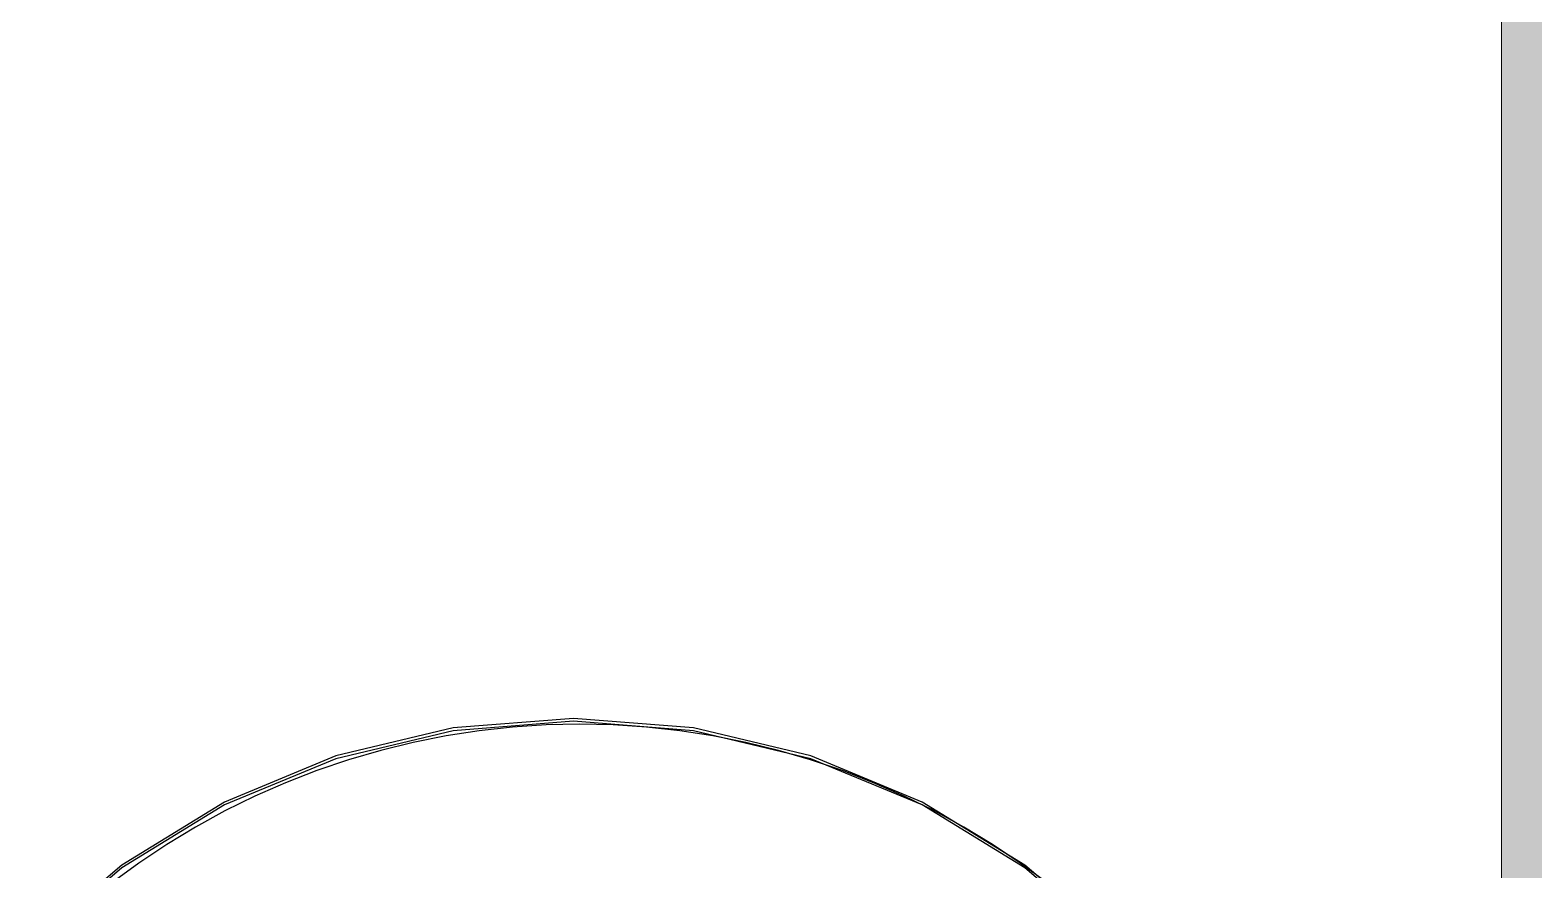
# Model space of a CAD drawing. Header units: millimetres. Extents: x 0 to 59350, y 0 to 29700.
# Drawn here: x 18332.53 to 18381.46, y 15833.39 to 15860.73 of the extents above; entities that cross this region are included whole.
import ezdxf

# ---------------------------------------------------------------- set-up
doc = ezdxf.new("R2010")
doc.units = ezdxf.units.MM
doc.linetypes.add('PUNKT2_S9', pattern=[1, 0, -1])
doc.layers.add('Slab', color=7, linetype='Continuous', lineweight=50)
doc.layers.add('Standard', color=7, linetype='Continuous', lineweight=25)

msp = doc.modelspace()

# ---------------------------------------------------------------- hatches: boundary and pattern name
at = {"layer": 'Standard', "linetype": 'PUNKT2_S9', "lineweight": 18}
h = msp.add_hatch(color=59, dxfattribs=at)
h.paths.add_polyline_path([(18430.408, 15643.116), (18430.408, 16413.116), (18380.408, 16413.116), (18380.408, 15643.116)])
h.paths.add_polyline_path([(18430.408, 17168.116), (18430.408, 17953.116), (18380.408, 17953.116), (18380.408, 17168.116)])
h.paths.add_polyline_path([(18380.408, 18988.116), (18380.408, 18493.116), (18430.408, 18493.116), (18430.408, 18988.116)])
h.paths.add_polyline_path([(18380.408, 16898.116), (18380.408, 16683.116), (18430.408, 16683.116), (18430.408, 16898.116)])

# ---------------------------------------------------------------- linework, layer by layer
at = {"layer": 'Slab', "color": 7, "linetype": 'Continuous', "lineweight": -3}
for p, q in [((18350.207, 15838.32), (18346.296, 15838.012)), ((18350.207, 15838.32), (18346.296, 15838.012)), ((18350.207, 15838.225), (18346.296, 15837.917)), ((18350.207, 15838.225), (18346.296, 15837.917)), ((18348.229, 15838.035), (18347.145, 15837.916)), ((18348.229, 15838.035), (18347.145, 15837.916)), ((18348.229, 15838.035), (18347.145, 15837.916)), ((18348.229, 15838.035), (18347.145, 15837.916)), ((18349.318, 15838.106), (18348.229, 15838.035)), ((18349.318, 15838.106), (18348.229, 15838.035)), ((18349.318, 15838.106), (18348.229, 15838.035)), ((18349.318, 15838.106), (18348.229, 15838.035)), ((18350.408, 15838.13), (18349.318, 15838.106)), ((18350.408, 15838.13), (18349.318, 15838.106)), ((18350.408, 15838.13), (18349.318, 15838.106)), ((18350.408, 15838.13), (18349.318, 15838.106)), ((18354.117, 15838.012), (18350.207, 15838.32)), ((18354.117, 15838.012), (18350.207, 15838.32)), ((18354.117, 15837.917), (18350.207, 15838.225)), ((18354.117, 15837.917), (18350.207, 15838.225)), ((18351.498, 15838.106), (18350.408, 15838.13)), ((18351.498, 15838.106), (18350.408, 15838.13)), ((18351.498, 15838.106), (18350.408, 15838.13)), ((18351.498, 15838.106), (18350.408, 15838.13)), ((18352.587, 15838.035), (18351.498, 15838.106)), ((18352.587, 15838.035), (18351.498, 15838.106)), ((18352.587, 15838.035), (18351.498, 15838.106)), ((18352.587, 15838.035), (18351.498, 15838.106)), ((18353.671, 15837.916), (18352.587, 15838.035)), ((18353.671, 15837.916), (18352.587, 15838.035)), ((18353.671, 15837.916), (18352.587, 15838.035)), ((18353.671, 15837.916), (18352.587, 15838.035)), ((18346.296, 15838.012), (18342.481, 15837.096)), ((18346.296, 15838.012), (18342.481, 15837.096)), ((18346.296, 15837.917), (18342.481, 15837.001)), ((18346.296, 15837.917), (18342.481, 15837.001)), ((18346.067, 15837.75), (18344.997, 15837.537)), ((18346.067, 15837.75), (18344.997, 15837.537)), ((18346.067, 15837.75), (18344.997, 15837.537)), ((18346.067, 15837.75), (18344.997, 15837.537)), ((18347.145, 15837.916), (18346.067, 15837.75)), ((18347.145, 15837.916), (18346.067, 15837.75)), ((18347.145, 15837.916), (18346.067, 15837.75)), ((18347.145, 15837.916), (18346.067, 15837.75)), ((18354.749, 15837.75), (18353.671, 15837.916)), ((18354.749, 15837.75), (18353.671, 15837.916)), ((18354.749, 15837.75), (18353.671, 15837.916)), ((18354.749, 15837.75), (18353.671, 15837.916)), ((18357.932, 15837.096), (18354.117, 15838.012)), ((18357.932, 15837.096), (18354.117, 15838.012)), ((18357.932, 15837.001), (18354.117, 15837.917)), ((18357.932, 15837.001), (18354.117, 15837.917)), ((18355.819, 15837.537), (18354.749, 15837.75)), ((18355.819, 15837.537), (18354.749, 15837.75)), ((18355.819, 15837.537), (18354.749, 15837.75)), ((18355.819, 15837.537), (18354.749, 15837.75)), ((18342.481, 15837.096), (18338.857, 15835.595)), ((18342.481, 15837.096), (18338.857, 15835.595)), ((18343.938, 15837.278), (18342.89, 15836.973)), ((18343.938, 15837.278), (18342.89, 15836.973)), ((18343.938, 15837.278), (18342.89, 15836.973)), ((18343.938, 15837.278), (18342.89, 15836.973)), ((18344.997, 15837.537), (18343.938, 15837.278)), ((18344.997, 15837.537), (18343.938, 15837.278)), ((18344.997, 15837.537), (18343.938, 15837.278)), ((18344.997, 15837.537), (18343.938, 15837.278)), ((18356.878, 15837.278), (18355.819, 15837.537)), ((18356.878, 15837.278), (18355.819, 15837.537)), ((18356.878, 15837.278), (18355.819, 15837.537)), ((18356.878, 15837.278), (18355.819, 15837.537)), ((18357.926, 15836.973), (18356.878, 15837.278)), ((18357.926, 15836.973), (18356.878, 15837.278)), ((18357.926, 15836.973), (18356.878, 15837.278)), ((18357.926, 15836.973), (18356.878, 15837.278)), ((18361.556, 15835.595), (18357.932, 15837.096)), ((18361.556, 15835.595), (18357.932, 15837.096)), ((18342.481, 15837.001), (18338.857, 15835.5)), ((18342.481, 15837.001), (18338.857, 15835.5)), ((18341.857, 15836.622), (18340.841, 15836.227)), ((18341.857, 15836.622), (18340.841, 15836.227)), ((18341.857, 15836.622), (18340.841, 15836.227)), ((18341.857, 15836.622), (18340.841, 15836.227)), ((18342.89, 15836.973), (18341.857, 15836.622)), ((18342.89, 15836.973), (18341.857, 15836.622)), ((18342.89, 15836.973), (18341.857, 15836.622)), ((18342.89, 15836.973), (18341.857, 15836.622)), ((18358.959, 15836.622), (18357.926, 15836.973)), ((18358.959, 15836.622), (18357.926, 15836.973)), ((18358.959, 15836.622), (18357.926, 15836.973)), ((18358.959, 15836.622), (18357.926, 15836.973)), ((18361.556, 15835.5), (18357.932, 15837.001)), ((18361.556, 15835.5), (18357.932, 15837.001)), ((18359.975, 15836.227), (18358.959, 15836.622)), ((18359.975, 15836.227), (18358.959, 15836.622)), ((18359.975, 15836.227), (18358.959, 15836.622)), ((18359.975, 15836.227), (18358.959, 15836.622)), ((18340.841, 15836.227), (18339.843, 15835.788)), ((18340.841, 15836.227), (18339.843, 15835.788)), ((18340.841, 15836.227), (18339.843, 15835.788)), ((18340.841, 15836.227), (18339.843, 15835.788)), ((18360.973, 15835.788), (18359.975, 15836.227)), ((18360.973, 15835.788), (18359.975, 15836.227)), ((18360.973, 15835.788), (18359.975, 15836.227)), ((18360.973, 15835.788), (18359.975, 15836.227)), ((18338.857, 15835.595), (18335.512, 15833.545)), ((18338.857, 15835.595), (18335.512, 15833.545)), ((18339.843, 15835.788), (18338.864, 15835.305)), ((18339.843, 15835.788), (18338.864, 15835.305)), ((18339.843, 15835.788), (18338.864, 15835.305)), ((18339.843, 15835.788), (18338.864, 15835.305)), ((18361.952, 15835.305), (18360.973, 15835.788)), ((18361.952, 15835.305), (18360.973, 15835.788)), ((18361.952, 15835.305), (18360.973, 15835.788)), ((18361.952, 15835.305), (18360.973, 15835.788)), ((18364.901, 15833.545), (18361.556, 15835.595)), ((18364.901, 15833.545), (18361.556, 15835.595)), ((18338.857, 15835.5), (18335.512, 15833.45)), ((18338.857, 15835.5), (18335.512, 15833.45)), ((18338.864, 15835.305), (18337.908, 15834.781)), ((18338.864, 15835.305), (18337.908, 15834.781)), ((18338.864, 15835.305), (18337.908, 15834.781)), ((18338.864, 15835.305), (18337.908, 15834.781)), ((18364.901, 15833.45), (18361.556, 15835.5)), ((18364.901, 15833.45), (18361.556, 15835.5)), ((18362.908, 15834.781), (18361.952, 15835.305)), ((18362.908, 15834.781), (18361.952, 15835.305)), ((18362.908, 15834.781), (18361.952, 15835.305)), ((18362.908, 15834.781), (18361.952, 15835.305)), ((18337.908, 15834.781), (18336.976, 15834.215)), ((18337.908, 15834.781), (18336.976, 15834.215)), ((18337.908, 15834.781), (18336.976, 15834.215)), ((18337.908, 15834.781), (18336.976, 15834.215)), ((18363.84, 15834.215), (18362.908, 15834.781)), ((18363.84, 15834.215), (18362.908, 15834.781)), ((18363.84, 15834.215), (18362.908, 15834.781)), ((18363.84, 15834.215), (18362.908, 15834.781)), ((18336.976, 15834.215), (18336.069, 15833.609)), ((18336.976, 15834.215), (18336.069, 15833.609)), ((18336.976, 15834.215), (18336.069, 15833.609)), ((18336.976, 15834.215), (18336.069, 15833.609)), ((18364.747, 15833.609), (18363.84, 15834.215)), ((18364.747, 15833.609), (18363.84, 15834.215)), ((18364.747, 15833.609), (18363.84, 15834.215)), ((18364.747, 15833.609), (18363.84, 15834.215)), ((18335.512, 15833.545), (18332.529, 15830.997)), ((18335.512, 15833.545), (18332.529, 15830.997)), ((18335.512, 15833.45), (18332.529, 15830.903)), ((18335.512, 15833.45), (18332.529, 15830.903)), ((18336.069, 15833.609), (18335.189, 15832.964)), ((18336.069, 15833.609), (18335.189, 15832.964)), ((18336.069, 15833.609), (18335.189, 15832.964)), ((18336.069, 15833.609), (18335.189, 15832.964)), ((18365.627, 15832.964), (18364.747, 15833.609)), ((18365.627, 15832.964), (18364.747, 15833.609)), ((18365.627, 15832.964), (18364.747, 15833.609)), ((18365.627, 15832.964), (18364.747, 15833.609)), ((18367.884, 15830.997), (18364.901, 15833.545)), ((18367.884, 15830.997), (18364.901, 15833.545)), ((18367.884, 15830.903), (18364.901, 15833.45)), ((18367.884, 15830.903), (18364.901, 15833.45))]:
    msp.add_line(p, q, dxfattribs=at)
at = {"layer": 'Standard', "color": 36, "linetype": 'Continuous', "lineweight": 18}
msp.add_line((18380.408, 16413.116), (18380.408, 15643.116), dxfattribs=at)

doc.saveas('drawing.dxf')
